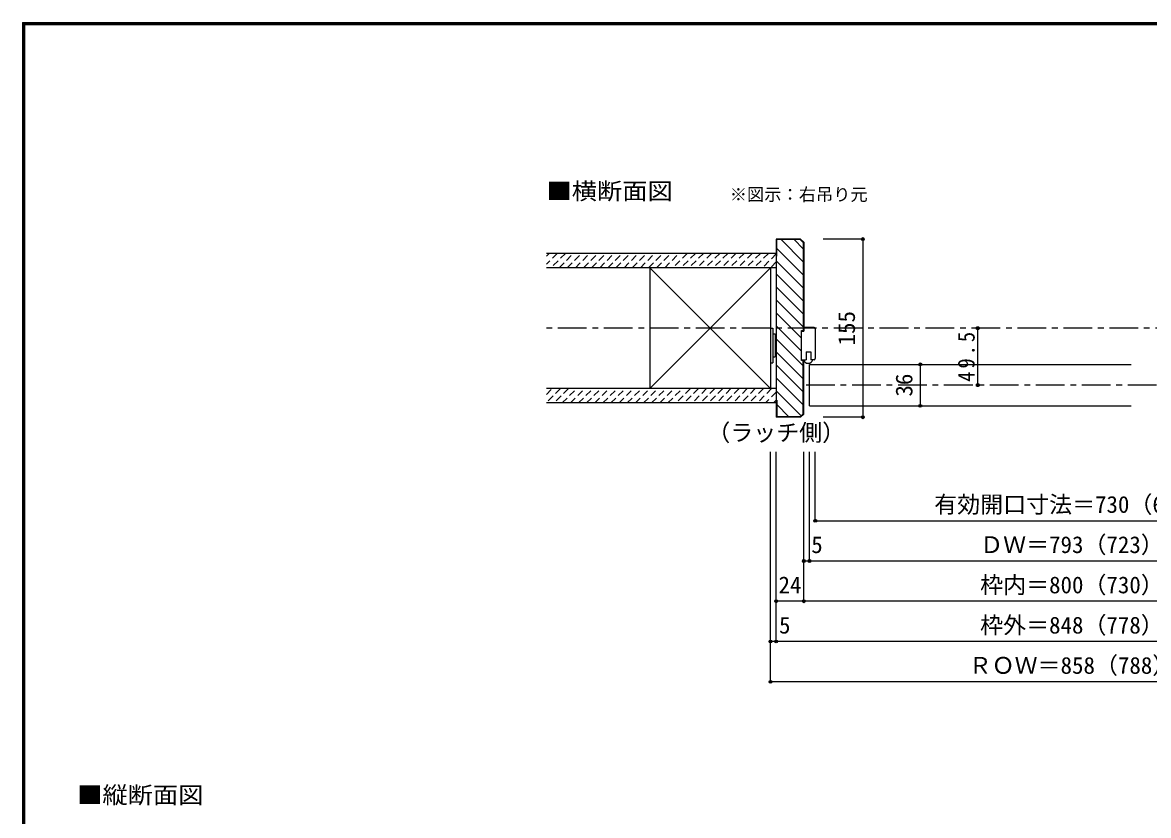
# Model space of a CAD drawing. Units: millimetres at full size, sheet at 1:5. Extents: x -973 to 977, y -718 to 696.
# Drawn here: x -973 to 7, y 6 to 696 of the extents above; entities that cross this region are included whole.
import ezdxf
from ezdxf.enums import TextEntityAlignment as Align

# ---------------------------------------------------------------- set-up
doc = ezdxf.new("R2010")
doc.units = ezdxf.units.MM
doc.header["$LTSCALE"] = 5
doc.header["$PDMODE"] = 32
doc.header["$PDSIZE"] = 2.5
doc.linetypes.add('CHAIN1', pattern=[8, 5, -1, 1, -1])
doc.linetypes.add('DASHED1', pattern=[1.8, 1.2, -0.6])
for name, color, linetype in [('0-0_補助線', 7, 'Continuous'), ('0-1_通り芯', 4, 'CHAIN1'), ('0-3_仕上げ', 7, 'Continuous'), ('0-4_枠', 3, 'Continuous'), ('0-6_扉', 6, 'Continuous'), ('0-8_戸当り', 3, 'Continuous'), ('0-A_文字', 3, 'Continuous'), ('0-B_寸法', 7, 'Continuous'), ('0-C_ハッチ', 4, 'DASHED1'), ('F-1_枠', 6, 'Continuous')]:
    doc.layers.add(name, color=color, linetype=linetype)
doc.styles.add('ＭＳ ゴシック', font='')
doc.styles.get('ＭＳ ゴシック').set_extended_font_data('MS Gothic')

msp = doc.modelspace()

# ---------------------------------------------------------------- linework, layer by layer
at = {"layer": '0-0_補助線'}
for p, q in [((-322.323, 430), (-320.323, 430)), ((-322.323, 430), (-322.323, 400)), ((-320.323, 430), (-320.323, 400)), ((-320.323, 425), (-318.323, 425)), ((-318.323, 425), (-318.323, 405)), ((-318.323, 424), (-317.347, 424)), ((-320.323, 405), (-318.323, 405)), ((-318.323, 406), (-317.347, 406)), ((-322.323, 400), (-320.323, 400))]:
    msp.add_line(p, q, dxfattribs=at)
at = {"layer": '0-1_通り芯'}
for p, q in [((517.653, 430), (-517.347, 430)), ((293.653, 380.5), (-293.347, 380.5))]:
    msp.add_line(p, q, dxfattribs=at)
at = {"layer": '0-1_通り芯', "linetype": 'Continuous'}
msp.add_line((-141.925, 380.5), (-141.925, 430), dxfattribs=at)
at = {"layer": '0-1_通り芯', "color": 7}
for p in [(-141.925, 430), (-141.925, 380.5)]:
    msp.add_point(p, dxfattribs=at)
at = {"layer": '0-3_仕上げ', "color": 2}
for p, q in [((-317.347, 495), (-517.347, 495)), ((-317.347, 482.5), (-517.347, 482.5)), ((-317.347, 377.5), (-517.347, 377.5)), ((-317.347, 365), (-517.347, 365))]:
    msp.add_line(p, q, dxfattribs=at)
at = {"layer": '0-3_仕上げ'}
for p, q in [((-427.323, 377.5), (-322.323, 482.5)), ((-322.323, 377.5), (-427.323, 482.5))]:
    msp.add_line(p, q, dxfattribs=at)
at = {"layer": '0-3_仕上げ', "color": 3}
for p, q in [((-427.323, 482.5), (-427.323, 377.5)), ((-322.323, 482.5), (-322.323, 377.5))]:
    msp.add_line(p, q, dxfattribs=at)
at = {"layer": '0-4_枠'}
for p, q in [((-317.347, 507.5), (-317.347, 352.5)), ((-296.175, 507.5), (-317.347, 507.5)), ((-316.847, 492.5), (-316.847, 507)), ((-296.383, 507), (-316.847, 507)), ((-296.175, 507.5), (-293.347, 504.672)), ((-293.347, 504.672), (-293.347, 428)), ((-316.847, 492.5), (-317.347, 492.5)), ((-293.847, 355.536), (-293.847, 402)), ((-293.347, 355.328), (-293.347, 402)), ((-316.847, 367.5), (-317.347, 367.5)), ((-316.847, 367.5), (-316.847, 353)), ((-296.382, 353), (-316.847, 353)), ((-296.382, 353), (-293.847, 355.536)), ((-296.175, 352.5), (-293.347, 355.328)), ((-296.175, 352.5), (-317.347, 352.5))]:
    msp.add_line(p, q, dxfattribs=at)
for points in [[(-296.383, 507), (-293.847, 504.464), (-293.847, 428)], [(-293.347, 402), (-295.347, 402), (-295.347, 428), (-293.347, 428)]]:
    msp.add_lwpolyline(points, dxfattribs=at)
at = {"layer": '0-6_扉'}
for p, q in [((-288.347, 362.5), (-288.347, 398.5)), ((-288.347, 398.5), (-8.347, 398.5)), ((-288.347, 362.5), (-8.347, 362.5))]:
    msp.add_line(p, q, dxfattribs=at)
at = {"layer": '0-8_戸当り', "color": 7}
for p, q in [((-295.347, 427.5), (-293.347, 427.5)), ((-295.347, 402.5), (-295.347, 427.5)), ((-293.347, 430.5), (-293.347, 427.5)), ((-284.347, 430.5), (-293.347, 430.5)), ((-283.347, 429.5), (-283.347, 403.5)), ((-295.347, 402.5), (-291.347, 402.5)), ((-291.347, 409.5), (-287.347, 409.5)), ((-291.347, 409.5), (-291.347, 402.5)), ((-287.347, 409.5), (-287.347, 402.5)), ((-284.347, 402.5), (-287.347, 402.5))]:
    msp.add_line(p, q, dxfattribs=at)
for centre, radius, start, end in [((-284.347, 429.5), 1, 0, 90), ((-289.583, 403.981), 4.487, 199.27144, 340.72855), ((-284.347, 403.5), 1, 270, 0)]:
    msp.add_arc(centre, radius, start, end, dxfattribs=at)
at = {"layer": '0-B_寸法', "color": 4}
for p, q in [((-241.925, 507.5), (-276.447, 507.5)), ((-241.925, 507.5), (-241.925, 352.5)), ((-191.925, 398.5), (-191.925, 362.5)), ((-241.925, 352.5), (-276.447, 352.5)), ((-322.347, 122.5), (-322.347, 322.5)), ((-317.347, 157.5), (-317.347, 322.5)), ((-293.347, 192.5), (-293.347, 322.5)), ((-288.347, 227.5), (-288.347, 322.5)), ((-283.347, 262.5), (-283.347, 322.5)), ((-283.347, 262.5), (233.658, 262.5)), ((293.653, 227.5), (-293.347, 227.5)), ((317.653, 192.5), (-317.347, 192.5)), ((-317.347, 157.5), (-322.347, 157.5)), ((317.653, 157.5), (-317.347, 157.5)), ((322.653, 122.5), (-322.347, 122.5))]:
    msp.add_line(p, q, dxfattribs=at)
at = {"layer": '0-B_寸法'}
for p in [(-241.925, 507.5), (-191.925, 398.5), (-191.925, 362.5), (-241.925, 352.5), (-283.347, 262.5), (-293.347, 227.5), (-288.347, 227.5), (-317.347, 192.5), (-293.347, 192.5), (-322.347, 157.5), (-317.347, 157.5), (-322.347, 122.5)]:
    msp.add_point(p, dxfattribs=at)
at = {"layer": '0-C_ハッチ', "linetype": 'Continuous'}
for p, q in [((-313.18, 507), (-293.847, 487.666)), ((-301.867, 507), (-293.847, 498.98)), ((-316.847, 499.353), (-293.847, 476.353)), ((-317.347, 488.539), (-293.847, 465.039)), ((-317.347, 477.225), (-293.847, 453.725)), ((-317.347, 465.912), (-293.847, 442.412)), ((-317.347, 454.598), (-293.847, 431.098)), ((-317.347, 443.284), (-295.347, 421.284)), ((-317.347, 431.97), (-295.347, 409.971)), ((-317.347, 420.657), (-293.847, 397.157)), ((-317.347, 409.343), (-293.847, 385.843)), ((-317.347, 398.029), (-293.847, 374.529)), ((-317.347, 386.716), (-293.847, 363.216)), ((-317.347, 375.402), (-295.664, 353.719)), ((-316.847, 363.588), (-306.259, 353))]:
    msp.add_line(p, q, dxfattribs=at)
at = {"layer": '0-C_ハッチ'}
for p, q in [((-507.944, 495), (-517.347, 485.597)), ((-517.347, 492.668), (-515.015, 495)), ((-500.873, 495), (-513.373, 482.5)), ((-506.302, 482.5), (-493.802, 495)), ((-499.231, 482.5), (-486.731, 495)), ((-492.16, 482.5), (-479.66, 495)), ((-485.089, 482.5), (-472.589, 495)), ((-478.018, 482.5), (-465.518, 495)), ((-470.947, 482.5), (-458.447, 495)), ((-463.876, 482.5), (-451.376, 495)), ((-456.805, 482.5), (-444.305, 495)), ((-449.734, 482.5), (-437.234, 495)), ((-442.662, 482.5), (-430.162, 495)), ((-435.591, 482.5), (-423.091, 495)), ((-428.52, 482.5), (-416.02, 495)), ((-421.449, 482.5), (-408.949, 495)), ((-414.378, 482.5), (-401.878, 495)), ((-394.807, 495), (-407.307, 482.5)), ((-387.736, 495), (-400.236, 482.5)), ((-380.665, 495), (-393.165, 482.5)), ((-373.594, 495), (-386.094, 482.5)), ((-366.523, 495), (-379.023, 482.5)), ((-359.452, 495), (-371.952, 482.5)), ((-352.381, 495), (-364.881, 482.5)), ((-345.31, 495), (-357.81, 482.5)), ((-338.239, 495), (-350.739, 482.5)), ((-331.168, 495), (-343.668, 482.5)), ((-324.096, 495), (-336.596, 482.5)), ((-317.347, 494.678), (-329.525, 482.5)), ((-317.347, 487.607), (-322.454, 482.5)), ((-505.236, 377.5), (-517.347, 365.389)), ((-517.347, 372.46), (-512.307, 377.5)), ((-498.165, 377.5), (-510.665, 365)), ((-503.594, 365), (-491.094, 377.5)), ((-496.523, 365), (-484.023, 377.5)), ((-489.452, 365), (-476.952, 377.5)), ((-482.381, 365), (-469.881, 377.5)), ((-475.31, 365), (-462.81, 377.5)), ((-468.239, 365), (-455.739, 377.5)), ((-461.168, 365), (-448.668, 377.5)), ((-454.096, 365), (-441.596, 377.5)), ((-447.025, 365), (-434.525, 377.5)), ((-439.954, 365), (-427.454, 377.5)), ((-432.883, 365), (-420.383, 377.5)), ((-425.812, 365), (-413.312, 377.5)), ((-418.741, 365), (-406.241, 377.5)), ((-411.67, 365), (-399.17, 377.5)), ((-392.099, 377.5), (-404.599, 365)), ((-385.028, 377.5), (-397.528, 365)), ((-377.957, 377.5), (-390.457, 365)), ((-370.886, 377.5), (-383.386, 365)), ((-363.815, 377.5), (-376.315, 365)), ((-356.744, 377.5), (-369.244, 365)), ((-349.673, 377.5), (-362.173, 365)), ((-342.601, 377.5), (-355.101, 365)), ((-335.53, 377.5), (-348.03, 365)), ((-328.459, 377.5), (-340.959, 365)), ((-321.388, 377.5), (-333.888, 365)), ((-317.347, 374.47), (-326.817, 365)), ((-317.347, 367.399), (-319.746, 365))]:
    msp.add_line(p, q, dxfattribs=at)
at = {"layer": 'F-1_枠'}
for p, q in [((-973.347, 695.833), (-973.347, -700.833)), ((-973.347, 695.833), (976.653, 695.833)), ((-972.514, 695.833), (-972.514, -700.833)), ((-971.68, 695.833), (-971.68, -700.833)), ((-973.347, 695), (976.653, 695)), ((-973.347, 694.167), (976.653, 694.167))]:
    msp.add_line(p, q, dxfattribs=at)

# ---------------------------------------------------------------- texts
at = {"layer": '0-1_通り芯', "color": 7, "insert": (-144.425, 383.375), "char_height": 14.66, "attachment_point": 7, "rotation": 90, "style": 'ＭＳ ゴシック'}
msp.add_mtext('\\T1.28;\\W0.9;49.5', dxfattribs=at)
at = {"layer": '0-A_文字', "color": 7, "style": 'ＭＳ ゴシック', "width": 1.1}
for s, p in [('■横断面図', (-517.347, 537.5)), ('■縦断面図', (-925.833, 12.256))]:
    msp.add_text(s, height=14.66, dxfattribs=at).set_placement(p, align=Align.BOTTOM_LEFT)
at = {"layer": '0-A_文字', "color": 7, "style": 'ＭＳ ゴシック'}
for s, height, p in [('※図示：右吊り元', 11, (-357.777, 537.5)), ('（ラッチ側）', 14.66, (-377.347, 327.5))]:
    msp.add_text(s, height=height, dxfattribs=at).set_placement(p, align=Align.BOTTOM_LEFT)
at = {"layer": '0-B_寸法', "style": 'ＭＳ ゴシック'}
for s, p in [('155', (-244.425, 415)), ('36', (-194.425, 370.5))]:
    msp.add_text(s, height=14.66, rotation=90, dxfattribs=at).set_placement(p, align=Align.BOTTOM_LEFT)
for s, p in [('有効開口寸法＝730（660）<640>［617］', (-179.847, 265)), ('5', (-286.861, 230)), ('ＤＷ＝793（723）<703>［680］', (-139.847, 230)), ('枠内＝800（730）<710>［687］', (-139.847, 195)), ('24', (-315.347, 195)), ('5', (-314.907, 160)), ('枠外＝848（778）<758>［735］', (-139.847, 160)), ('ＲＯＷ＝858（788）<768>［745］', (-149.847, 125))]:
    msp.add_text(s, height=14.66, dxfattribs=at).set_placement(p, align=Align.BOTTOM_LEFT)

doc.saveas('drawing.dxf')
